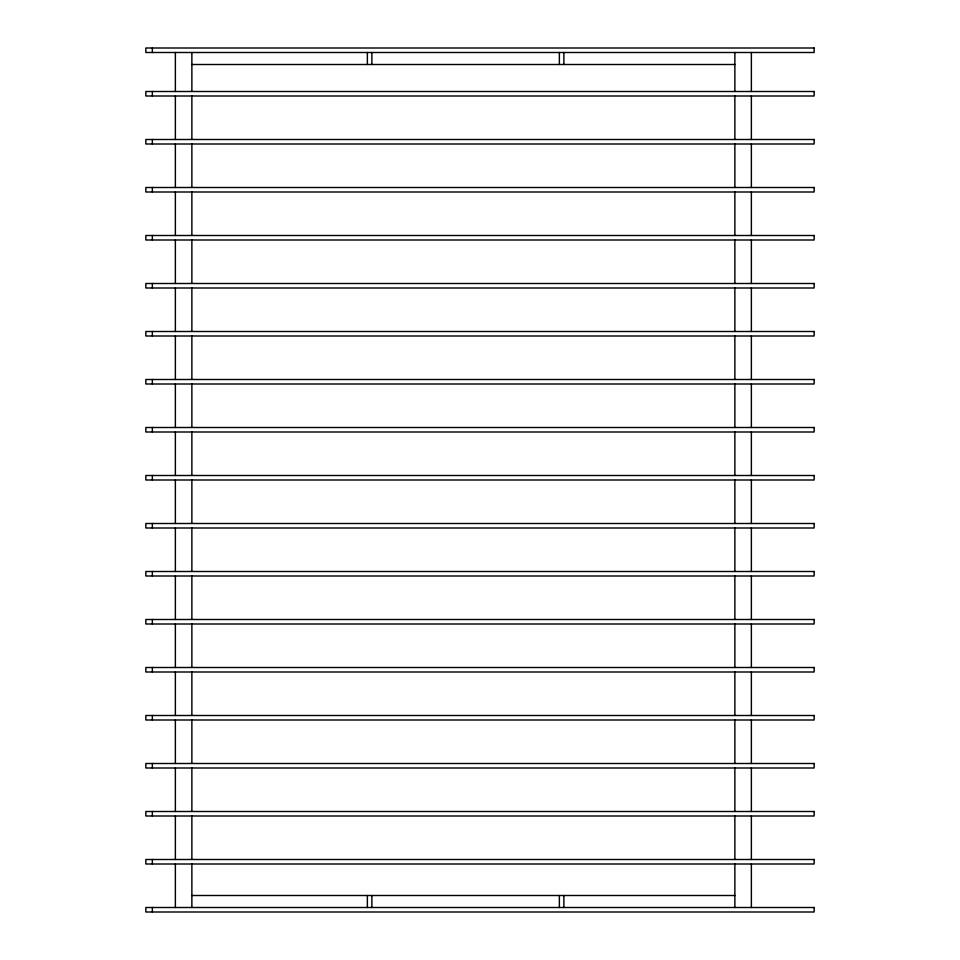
<?xml version="1.0" encoding="UTF-8"?>
<svg xmlns="http://www.w3.org/2000/svg" width="960" height="960" viewBox="0 0 960 960"><rect width="100%" height="100%" fill="white"/><g stroke="black" fill="none" stroke-linecap="round" stroke-linejoin="round"><path stroke-width="1.44" d="M191.868 64.5L734.868 64.5M191.868 895.5L734.868 895.5M751.368 52.5L751.368 91.5M751.368 96L751.368 139.5M751.368 144L751.368 187.5M751.368 192L751.368 235.5M751.368 240L751.368 283.5M751.368 288L751.368 331.5M751.368 336L751.368 379.5M751.368 384L751.368 427.5M751.368 432L751.368 475.5M751.368 480L751.368 523.5M751.368 528L751.368 571.5M751.368 576L751.368 619.5M751.368 624L751.368 667.5M751.368 672L751.368 715.5M751.368 720L751.368 763.5M751.368 768L751.368 811.5M751.368 816L751.368 859.5M751.368 864L751.368 907.5M734.868 52.5L734.868 91.5M734.868 96L734.868 139.5M734.868 144L734.868 187.5M734.868 192L734.868 235.5M734.868 240L734.868 283.5M734.868 288L734.868 331.5M734.868 336L734.868 379.5M734.868 384L734.868 427.5M734.868 432L734.868 475.5M734.868 480L734.868 523.5M734.868 528L734.868 571.5M734.868 576L734.868 619.5M734.868 624L734.868 667.5M734.868 672L734.868 715.5M734.868 720L734.868 763.5M734.868 768L734.868 811.5M734.868 816L734.868 859.5M734.868 864L734.868 907.5M563.868 52.5L563.868 64.5M563.868 895.5L563.868 907.5M559.368 52.5L559.368 64.5M559.368 895.5L559.368 907.5M371.868 52.5L371.868 64.5M371.868 895.5L371.868 907.5M367.368 52.5L367.368 64.5M367.368 895.5L367.368 907.5M191.868 52.5L191.868 91.5M191.868 96L191.868 139.5M191.868 144L191.868 187.5M191.868 192L191.868 235.5M191.868 240L191.868 283.5M191.868 288L191.868 331.5M191.868 336L191.868 379.5M191.868 384L191.868 427.5M191.868 432L191.868 475.5M191.868 480L191.868 523.5M191.868 528L191.868 571.5M191.868 576L191.868 619.5M191.868 624L191.868 667.5M191.868 672L191.868 715.5M191.868 720L191.868 763.5M191.868 768L191.868 811.5M191.868 816L191.868 859.5M191.868 864L191.868 907.5M175.368 52.5L175.368 91.5M175.368 96L175.368 139.5M175.368 144L175.368 187.5M175.368 192L175.368 235.5M175.368 240L175.368 283.5M175.368 288L175.368 331.5M175.368 336L175.368 379.5M175.368 384L175.368 427.5M175.368 432L175.368 475.5M175.368 480L175.368 523.5M175.368 528L175.368 571.5M175.368 576L175.368 619.5M175.368 624L175.368 667.5M175.368 672L175.368 715.5M175.368 720L175.368 763.5M175.368 768L175.368 811.5M175.368 816L175.368 859.5M175.368 864L175.368 907.5M152.352 48L152.352 52.5M152.352 91.5L152.352 96M152.352 139.5L152.352 144M152.352 187.5L152.352 192M152.352 235.5L152.352 240M152.352 283.5L152.352 288M152.352 331.5L152.352 336M152.352 379.5L152.352 384M152.352 427.5L152.352 432M152.352 475.5L152.352 480M152.352 523.5L152.352 528M152.352 571.5L152.352 576M152.352 619.5L152.352 624M152.352 667.5L152.352 672M152.352 715.5L152.352 720M152.352 763.5L152.352 768M152.352 811.5L152.352 816M152.352 859.5L152.352 864M152.352 907.5L152.352 912M814.14 48L145.86 48L145.86 52.5L814.14 52.5L814.14 48M814.14 91.5L145.86 91.5L145.86 96L814.14 96L814.14 91.5M814.14 139.5L145.86 139.5L145.86 144L814.14 144L814.14 139.5M814.14 187.5L145.86 187.5L145.86 192L814.14 192L814.14 187.5M814.14 235.5L145.86 235.5L145.86 240L814.14 240L814.14 235.5M814.14 283.5L145.86 283.5L145.86 288L814.14 288L814.14 283.5M814.14 331.5L145.86 331.5L145.86 336L814.14 336L814.14 331.5M814.14 379.5L145.86 379.5L145.86 384L814.14 384L814.14 379.5M814.14 427.5L145.86 427.5L145.86 432L814.14 432L814.14 427.5M814.14 475.5L145.86 475.5L145.86 480L814.14 480L814.14 475.5M814.14 523.5L145.86 523.5L145.86 528L814.14 528L814.14 523.5M814.14 571.5L145.86 571.5L145.86 576L814.14 576L814.14 571.5M814.14 619.5L145.86 619.5L145.86 624L814.14 624L814.14 619.5M814.14 667.5L145.86 667.5L145.86 672L814.14 672L814.14 667.5M814.14 715.5L145.86 715.5L145.86 720L814.14 720L814.14 715.5M814.14 763.5L145.86 763.5L145.86 768L814.14 768L814.14 763.5M814.14 811.5L145.86 811.5L145.86 816L814.14 816L814.14 811.5M814.14 859.5L145.86 859.5L145.86 864L814.14 864L814.14 859.5M814.14 907.5L145.86 907.5L145.86 912L814.14 912L814.14 907.5"/></g></svg>
